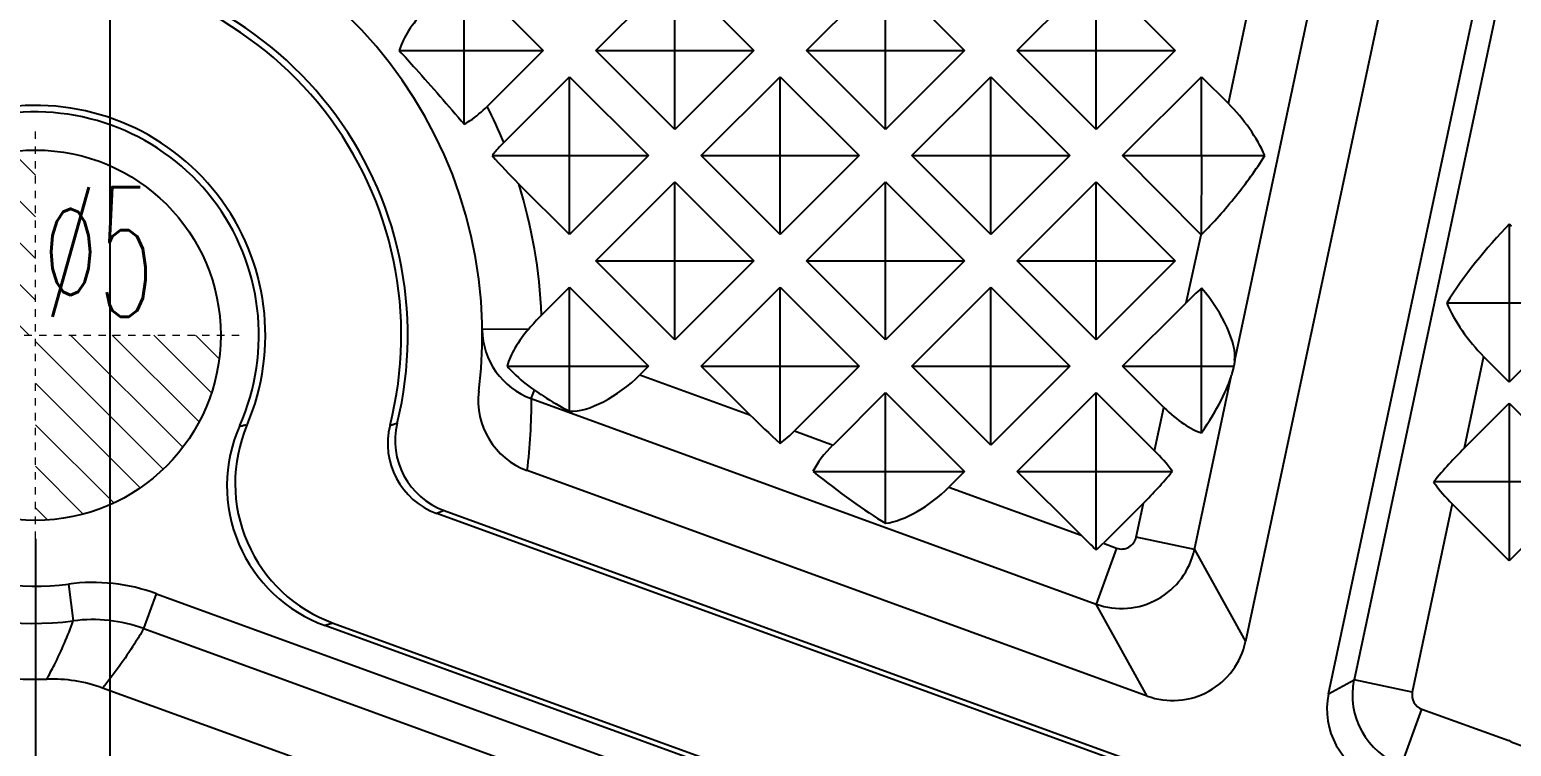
# Model space of a CAD drawing. Header units: millimetres. Extents: x 2089 to 2530, y 1631 to 2074.
# Drawn here: x 2203 to 2222.99, y 1807.4 to 1817.08 of the extents above; entities that cross this region are included whole.
import ezdxf

# ---------------------------------------------------------------- set-up
doc = ezdxf.new("R2010")
doc.units = ezdxf.units.MM
doc.linetypes.add('CENTER', pattern=[0.6, 0.375, -0.075, 0.075, -0.075])
doc.layers.add('epin', color=13, linetype='Continuous', lineweight=9)
doc.styles.get("Standard").update_dxf_attribs({"font": 'arial.ttf'})
doc.styles.add('TXT05', font='txt.shx', dxfattribs={"width": 0.5, "bigfont": 'gbcbig.shx'})
doc.dimstyles.new('副本 ISO-25-1', dxfattribs={"dimtxt": 5, "dimasz": 5, "dimexe": 0, "dimexo": 0, "dimgap": 0, "dimtad": 1, "dimtxsty": 'Standard', "dimcen": 0, "dimclrd": 4, "dimclre": 4, "dimclrt": 6, "dimazin": 0, "dimtfac": 1, "dimtofl": 0, "dimtmove": 0, "dimatfit": 3, "dimfxl": 0, "dimarcsym": 0})

# ---------------------------------------------------------------- blocks, each defined once
blk = doc.blocks.new('epin_ejp_5')
at = {"layer": 'epin'}
h = blk.add_hatch(dxfattribs=at)
h.set_pattern_fill('_ANSI31', color=123, scale=0.125, angle=90, style=0)
h.set_pattern_definition([(135, (997.232, -920.25403), (-0.280633, -0.280633), [])])
h.paths.add_polyline_path([(0, 2.5, 0.414214), (-2.5, 0), (0, 0)])
h.paths.add_polyline_path([(2.5, 0), (0, 0), (0, -2.5, 0.414214)])
at = {"layer": 'epin', "color": 1, "linetype": 'CENTER', "ltscale": 0.155494}
for p, q in [((0, -2.75), (0, 2.75)), ((-2.75, 0), (2.75, 0))]:
    blk.add_line(p, q, dxfattribs=at)
at = {"layer": 'epin'}
blk.add_circle((0, 0), 2.5, dxfattribs=at)
at = {"layer": 'epin', "color": 6, "style": 'TXT05', "width": 0.5}
blk.add_text('%%c5', height=1.75, dxfattribs=at).set_placement((0.1, 0.25))
blk = doc.blocks.new('*D134')
at = {"color": 4, "linetype": 'Continuous', "lineweight": -2, "transparency": 16777216}
blk.add_line((2201.587, 1812.953), (2131.852, 1812.953), dxfattribs=at)
at = {"layer": 'Defpoints', "color": 0, "transparency": 16777216}
for p in [(2248.301, 1863.577), (2148.673, 1812.953), (2201.587, 1812.953)]:
    blk.add_point(p, dxfattribs=at)
at = {"color": 6, "transparency": 16777216, "insert": (2140.262, 1815.957), "char_height": 5, "attachment_point": 5}
blk.add_mtext('50,62', dxfattribs=at)
blk = doc.blocks.new('*D135')
at = {"color": 4, "linetype": 'Continuous', "lineweight": -2, "transparency": 16777216}
blk.add_line((2204.857, 1800.174), (2135.679, 1800.174), dxfattribs=at)
at = {"layer": 'Defpoints', "color": 0, "transparency": 16777216}
for p in [(2248.301, 1863.577), (2148.673, 1800.174), (2204.857, 1800.174)]:
    blk.add_point(p, dxfattribs=at)
at = {"color": 6, "transparency": 16777216, "insert": (2142.176, 1803.179), "char_height": 5, "attachment_point": 5}
blk.add_mtext('63,4', dxfattribs=at)
blk = doc.blocks.new('*D136')
at = {"color": 4, "linetype": 'Continuous', "lineweight": -2, "transparency": 16777216}
blk.add_line((2221.069, 1791.129), (2131.804, 1791.129), dxfattribs=at)
at = {"layer": 'Defpoints', "color": 0, "transparency": 16777216}
for p in [(2248.301, 1863.577), (2148.673, 1791.129), (2221.069, 1791.129)]:
    blk.add_point(p, dxfattribs=at)
at = {"color": 6, "transparency": 16777216, "insert": (2140.239, 1794.134), "char_height": 5, "attachment_point": 5}
blk.add_mtext('72,45', dxfattribs=at)
blk = doc.blocks.new('*D137')
at = {"color": 4, "linetype": 'Continuous', "lineweight": -2, "transparency": 16777216}
blk.add_line((2229.006, 1764.577), (2141.5, 1764.577), dxfattribs=at)
at = {"layer": 'Defpoints', "color": 0, "transparency": 16777216}
for p in [(2248.301, 1863.577), (2148.673, 1764.577), (2229.006, 1764.577)]:
    blk.add_point(p, dxfattribs=at)
at = {"color": 6, "transparency": 16777216, "insert": (2145.087, 1767.13), "char_height": 5, "attachment_point": 5}
blk.add_mtext('99', dxfattribs=at)
blk = doc.blocks.new('*D138')
at = {"color": 4, "linetype": 'Continuous', "lineweight": -2, "transparency": 16777216}
blk.add_line((2185.311, 1749.577), (2138.117, 1749.577), dxfattribs=at)
at = {"layer": 'Defpoints', "color": 0, "transparency": 16777216}
for p in [(2248.301, 1863.577), (2148.673, 1749.577), (2185.311, 1749.577)]:
    blk.add_point(p, dxfattribs=at)
at = {"color": 6, "transparency": 16777216, "insert": (2143.395, 1752.087), "char_height": 5, "attachment_point": 5}
blk.add_mtext('114', dxfattribs=at)
blk = doc.blocks.new('*D139')
at = {"color": 4, "linetype": 'Continuous', "lineweight": -2, "transparency": 16777216}
blk.add_line((2177.261, 1733.577), (2138.114, 1733.577), dxfattribs=at)
at = {"layer": 'Defpoints', "color": 0, "transparency": 16777216}
for p in [(2248.301, 1863.577), (2148.673, 1733.577), (2177.261, 1733.577)]:
    blk.add_point(p, dxfattribs=at)
at = {"color": 6, "transparency": 16777216, "insert": (2143.393, 1736.132), "char_height": 5, "attachment_point": 5}
blk.add_mtext('130', dxfattribs=at)
blk = doc.blocks.new('*D97')
at = {"color": 4, "linetype": 'Continuous', "lineweight": -2, "transparency": 16777216}
blk.add_line((2178.301, 1726.977), (2178.301, 1701.714), dxfattribs=at)
at = {"layer": 'Defpoints', "color": 0, "transparency": 16777216}
for p in [(2248.301, 1863.577), (2178.301, 1726.977), (2178.301, 1708.819)]:
    blk.add_point(p, dxfattribs=at)
at = {"color": 6, "transparency": 16777216, "insert": (2175.748, 1705.267), "char_height": 5, "attachment_point": 5, "rotation": 90}
blk.add_mtext('70', dxfattribs=at)
blk = doc.blocks.new('*D140')
at = {"color": 4, "linetype": 'Continuous', "lineweight": -2, "transparency": 16777216}
for p, q in [((2203.076, 1810.203), (2203.076, 1728.819)), ((2203.076, 1728.819), (2193.731, 1718.819)), ((2193.731, 1718.819), (2193.731, 1691.745))]:
    blk.add_line(p, q, dxfattribs=at)
at = {"layer": 'Defpoints', "color": 0, "transparency": 16777216}
for p in [(2248.301, 1863.577), (2203.076, 1810.203), (2193.731, 1708.819)]:
    blk.add_point(p, dxfattribs=at)
at = {"color": 6, "transparency": 16777216, "insert": (2190.727, 1700.282), "char_height": 5, "attachment_point": 5, "rotation": 90}
blk.add_mtext('45,23', dxfattribs=at)
blk = doc.blocks.new('*D141')
at = {"color": 4, "linetype": 'Continuous', "lineweight": -2, "transparency": 16777216}
for p, q in [((2206.091, 1798.333), (2206.091, 1728.819)), ((2206.091, 1728.819), (2212.255, 1718.819)), ((2212.255, 1718.819), (2212.255, 1692.71))]:
    blk.add_line(p, q, dxfattribs=at)
at = {"layer": 'Defpoints', "color": 0, "transparency": 16777216}
for p in [(2248.301, 1863.577), (2206.091, 1798.333), (2212.255, 1708.819)]:
    blk.add_point(p, dxfattribs=at)
at = {"color": 6, "transparency": 16777216, "insert": (2209.25, 1700.765), "char_height": 5, "attachment_point": 5, "rotation": 90}
blk.add_mtext('42,21', dxfattribs=at)
blk = doc.blocks.new('*D142')
at = {"color": 4, "linetype": 'Continuous', "lineweight": -2, "transparency": 16777216}
blk.add_line((2223.176, 1789.231), (2223.176, 1691.861), dxfattribs=at)
at = {"layer": 'Defpoints', "color": 0, "transparency": 16777216}
for p in [(2248.301, 1863.577), (2223.176, 1789.231), (2223.176, 1708.819)]:
    blk.add_point(p, dxfattribs=at)
at = {"color": 6, "transparency": 16777216, "insert": (2220.171, 1700.34), "char_height": 5, "attachment_point": 5, "rotation": 90}
blk.add_mtext('25,13', dxfattribs=at)
blk = doc.blocks.new('*D144')
at = {"color": 4, "linetype": 'Continuous', "lineweight": -2, "transparency": 16777216}
blk.add_line((2204.081, 1857.438), (2204.081, 1691.796), dxfattribs=at)
at = {"layer": 'Defpoints', "color": 0, "transparency": 16777216}
for p in [(2248.301, 1863.577), (2204.081, 1857.438), (2204.081, 1708.819)]:
    blk.add_point(p, dxfattribs=at)
at = {"color": 6, "transparency": 16777216, "insert": (2201.076, 1700.308), "char_height": 5, "attachment_point": 5, "rotation": 90}
blk.add_mtext('44,22', dxfattribs=at)
blk = doc.blocks.new('*D145')
at = {"color": 4, "linetype": 'Continuous', "lineweight": -2, "transparency": 16777216}
blk.add_line((2228.914, 1859.327), (2228.914, 1692.407), dxfattribs=at)
at = {"layer": 'Defpoints', "color": 0, "transparency": 16777216}
for p in [(2248.301, 1863.577), (2228.914, 1859.327), (2228.914, 1708.819)]:
    blk.add_point(p, dxfattribs=at)
at = {"color": 6, "transparency": 16777216, "insert": (2225.91, 1700.613), "char_height": 5, "attachment_point": 5, "rotation": 90}
blk.add_mtext('19,39', dxfattribs=at)

msp = doc.modelspace()

# ---------------------------------------------------------------- linework, layer by layer
at = {"color": 7, "linetype": 'Continuous'}
for p, q in [((2224.409, 1832.369), (2219.402, 1808.816)), ((2225.998, 1832.44), (2220.867, 1808.3)), ((2220.524, 1808.11), (2225.626, 1832.111)), ((2219.257, 1812.611), (2221.355, 1822.484)), ((2219.173, 1816.082), (2219.56, 1817.904)), ((2208.862, 1815.802), (2208.862, 1817.865)), ((2208.862, 1817.865), (2209.928, 1816.799)), ((2210.639, 1816.799), (2211.705, 1817.865)), ((2211.705, 1815.733), (2211.705, 1817.865)), ((2211.705, 1817.865), (2212.77, 1816.799)), ((2213.481, 1816.799), (2214.547, 1817.865)), ((2214.547, 1815.733), (2214.547, 1817.865)), ((2214.547, 1817.865), (2215.613, 1816.799)), ((2216.324, 1816.799), (2217.39, 1817.865)), ((2217.39, 1815.733), (2217.39, 1817.865)), ((2217.39, 1817.865), (2218.456, 1816.799)), ((2207.984, 1816.799), (2209.928, 1816.799)), ((2209.928, 1816.799), (2209.171, 1816.043)), ((2211.705, 1815.733), (2210.639, 1816.799)), ((2210.639, 1816.799), (2212.77, 1816.799)), ((2212.77, 1816.799), (2211.705, 1815.733)), ((2214.547, 1815.733), (2213.481, 1816.799)), ((2213.481, 1816.799), (2215.613, 1816.799)), ((2215.613, 1816.799), (2214.547, 1815.733)), ((2217.39, 1815.733), (2216.324, 1816.799)), ((2216.324, 1816.799), (2218.456, 1816.799)), ((2218.456, 1816.799), (2217.39, 1815.733)), ((2209.395, 1815.555), (2210.283, 1816.444)), ((2210.283, 1814.312), (2210.283, 1816.444)), ((2210.283, 1816.444), (2211.349, 1815.378)), ((2212.06, 1815.378), (2213.126, 1816.444)), ((2213.126, 1814.312), (2213.126, 1816.444)), ((2213.126, 1816.444), (2214.192, 1815.378)), ((2214.902, 1815.378), (2215.968, 1816.444)), ((2215.968, 1814.312), (2215.968, 1816.444)), ((2215.968, 1816.444), (2217.034, 1815.378)), ((2217.745, 1815.378), (2218.811, 1816.444)), ((2218.811, 1815.378), (2218.811, 1816.444)), ((2218.811, 1816.444), (2219.173, 1816.082)), ((2209.237, 1815.378), (2211.349, 1815.378)), ((2211.349, 1815.378), (2210.283, 1814.312)), ((2213.126, 1814.312), (2212.06, 1815.378)), ((2212.06, 1815.378), (2214.192, 1815.378)), ((2214.192, 1815.378), (2213.126, 1814.312)), ((2215.968, 1814.312), (2214.902, 1815.378)), ((2214.902, 1815.378), (2217.034, 1815.378)), ((2217.034, 1815.378), (2215.968, 1814.312)), ((2218.804, 1814.31), (2217.745, 1815.378)), ((2217.745, 1815.378), (2219.664, 1815.378)), ((2218.811, 1815.378), (2218.806, 1814.308)), ((2210.283, 1814.312), (2209.596, 1814.999)), ((2210.639, 1813.956), (2211.705, 1815.022)), ((2211.705, 1812.891), (2211.705, 1815.022)), ((2211.705, 1815.022), (2212.77, 1813.956)), ((2213.481, 1813.956), (2214.547, 1815.022)), ((2214.547, 1812.891), (2214.547, 1815.022)), ((2214.547, 1815.022), (2215.613, 1813.956)), ((2216.324, 1813.956), (2217.39, 1815.022)), ((2217.39, 1812.891), (2217.39, 1815.022)), ((2217.39, 1815.022), (2218.456, 1813.956)), ((2218.601, 1813.392), (2218.804, 1814.31)), ((2222.962, 1814.453), (2222.962, 1812.321)), ((2211.705, 1812.891), (2210.639, 1813.956)), ((2210.639, 1813.956), (2212.77, 1813.956)), ((2212.77, 1813.956), (2211.705, 1812.891)), ((2214.547, 1812.891), (2213.481, 1813.956)), ((2213.481, 1813.956), (2215.613, 1813.956)), ((2215.613, 1813.956), (2214.547, 1812.891)), ((2217.39, 1812.891), (2216.324, 1813.956)), ((2216.324, 1813.956), (2218.456, 1813.956)), ((2218.456, 1813.956), (2217.39, 1812.891)), ((2209.904, 1813.222), (2210.283, 1813.601)), ((2210.283, 1811.925), (2210.283, 1813.601)), ((2210.283, 1813.601), (2211.349, 1812.535)), ((2212.06, 1812.535), (2213.126, 1813.601)), ((2213.126, 1811.492), (2213.126, 1813.601)), ((2213.126, 1813.601), (2214.192, 1812.535)), ((2214.902, 1812.535), (2215.968, 1813.601)), ((2215.968, 1811.469), (2215.968, 1813.601)), ((2215.968, 1813.601), (2217.034, 1812.535)), ((2218.811, 1811.637), (2218.811, 1813.589)), ((2217.745, 1812.535), (2218.601, 1813.392)), ((2224.028, 1813.387), (2222.118, 1813.387)), ((2224.028, 1813.387), (2222.962, 1812.321)), ((2209.732, 1813.036), (2209.105, 1813.028)), ((2209.44, 1812.535), (2211.349, 1812.535)), ((2211.349, 1812.535), (2211.233, 1812.419)), ((2212.717, 1811.878), (2212.06, 1812.535)), ((2212.06, 1812.535), (2214.192, 1812.535)), ((2214.192, 1812.535), (2213.317, 1811.66)), ((2215.968, 1811.469), (2214.902, 1812.535)), ((2214.902, 1812.535), (2217.034, 1812.535)), ((2217.034, 1812.535), (2215.968, 1811.469)), ((2218.301, 1811.979), (2217.745, 1812.535)), ((2217.745, 1812.535), (2219.246, 1812.535)), ((2219.246, 1812.535), (2219.215, 1812.417)), ((2219.257, 1812.611), (2219.246, 1812.535)), ((2222.616, 1812.667), (2222.353, 1811.428)), ((2222.962, 1812.321), (2222.616, 1812.667)), ((2211.233, 1812.419), (2212.717, 1811.878)), ((2218.714, 1810.058), (2219.215, 1812.417)), ((2209.767, 1812.097), (2209.808, 1812.211)), ((2209.767, 1812.097), (2217.388, 1809.323)), ((2213.838, 1811.47), (2214.547, 1812.18)), ((2214.547, 1810.413), (2214.547, 1812.18)), ((2214.547, 1812.18), (2215.613, 1811.114)), ((2216.324, 1811.114), (2217.39, 1812.18)), ((2217.39, 1810.054), (2217.39, 1812.18)), ((2217.39, 1812.18), (2218.177, 1811.393)), ((2218.177, 1811.393), (2218.301, 1811.979)), ((2222.353, 1811.428), (2222.962, 1812.037)), ((2222.962, 1812.037), (2222.962, 1809.905)), ((2222.962, 1812.037), (2224.028, 1810.971)), ((2213.317, 1811.66), (2213.838, 1811.47)), ((2218.077, 1808.081), (2209.712, 1811.126)), ((2213.568, 1811.114), (2215.613, 1811.114)), ((2215.613, 1811.114), (2215.401, 1810.901)), ((2217.186, 1810.252), (2216.324, 1811.114)), ((2216.324, 1811.114), (2218.417, 1811.114)), ((2215.401, 1810.901), (2217.186, 1810.252)), ((2224.028, 1810.971), (2221.94, 1810.971)), ((2224.028, 1810.971), (2222.962, 1809.905)), ((2218.026, 1810.684), (2217.485, 1810.143)), ((2217.928, 1810.225), (2218.026, 1810.684)), ((2222.193, 1810.675), (2221.653, 1808.133)), ((2222.962, 1809.905), (2222.193, 1810.675)), ((2208.591, 1810.585), (2208.491, 1810.547)), ((2244.179, 1797.557), (2208.491, 1810.547)), ((2208.591, 1810.585), (2244.179, 1797.632)), ((2217.663, 1810.078), (2217.388, 1809.323)), ((2217.485, 1810.143), (2217.663, 1810.078)), ((2218.714, 1810.058), (2217.928, 1810.225)), ((2218.714, 1810.058), (2219.402, 1808.816)), ((2203.521, 1809.593), (2203.587, 1809.095)), ((2204.538, 1808.992), (2204.71, 1809.463)), ((2204.71, 1809.463), (2243.793, 1795.238)), ((2218.077, 1808.081), (2217.388, 1809.323)), ((2204.538, 1808.992), (2243.621, 1794.767)), ((2207.093, 1809.066), (2206.983, 1809.031)), ((2244.179, 1795.493), (2206.983, 1809.031)), ((2207.094, 1809.066), (2244.179, 1795.568)), ((2220.524, 1808.11), (2220.867, 1808.3)), ((2221.653, 1808.133), (2220.867, 1808.3)), ((2207.073, 1807.064), (2203.983, 1808.189)), ((2221.506, 1807.148), (2221.78, 1807.902)), ((2221.78, 1807.902), (2222.955, 1807.479)), ((2222.989, 1807.463), (2222.955, 1807.479)), ((2222.989, 1807.463), (2223.158, 1807.401))]:
    msp.add_line(p, q, dxfattribs=at)
msp.add_circle((2203.076, 1812.953), 2.5, dxfattribs=at)
for centre, radius, start, end in [((2203.076, 1812.953), 6.03, 352.8034, 82.3707), ((2203.076, 1812.953), 4.937, 345.7513, 90.0861), ((2203.076, 1812.953), 5.025, 346.3364, 89.4495), ((2203.076, 1812.953), 3.015, 336.1117, 99.0219), ((2203.076, 1812.953), 3.103, 336.9592, 98.3406), ((2203.076, 1812.953), 6.834, 22.3862, 26.8812), ((2203.076, 1812.953), 3.891, 146.5946, 277.5515), ((2203.076, 1812.953), 6.834, 2.263, 17.4225), ((2203.076, 1812.953), 3.389, 146.5943, 277.5496), ((2221.402, 1812.837), 2.246, 44.997, 45.9933), ((2210.109, 1813.041), 1.004, 180.7206, 250.0554), ((2210.056, 1812.071), 1.006, 172.7719, 249.9616), ((2202.763, 1812.009), 7.005, 352.7597, 0.7252), ((2207.669, 1810.919), 2.008, 156.1171, 250.0383), ((2207.779, 1810.953), 2.008, 156.9808, 250.0413), ((2208.834, 1811.49), 1.004, 165.7529, 250.023), ((2208.934, 1811.529), 1.004, 166.3446, 250.0258), ((2217.732, 1810.267), 0.201, 249.9646, 348.0348), ((2217.73, 1810.269), 1.006, 250.1218, 347.8782), ((2203.851, 1807.103), 2.511, 70.0021, 97.5546), ((2203.851, 1807.096), 2.017, 70.063, 97.5139), ((2218.421, 1809.024), 1.004, 249.9749, 348.0251), ((2203.076, 1812.953), 4.646, 250.9724, 271.895), ((2221.851, 1808.092), 1.006, 168.0848, 249.9153), ((2221.506, 1807.901), 1.004, 167.9861, 250.0139)]:
    msp.add_arc(centre, radius, start, end, dxfattribs=at)
for centre, major_axis, ratio, start_param, end_param in [((2219.073, 1815.613), (-0.614, 0.79), 0.38526, -2.150908, -1.256754), ((2222.852, 1813.774), (1.016, 1.248), 0.229311, 1.191205, 2.065084), ((2218.448, 1812.67), (1.016, 1.248), 0.229311, 0.944884, 1.150219), ((2218.575, 1813.268), (-0.614, 0.79), 0.38526, -2.783917, -1.462089), ((2222.716, 1813.136), (-0.614, 0.79), 0.385261, 0.969974, 1.884839), ((2210.816, 1812.57), (0.713, 0.568), 0.429352, -2.68599, -1.314225), ((2218.179, 1811.406), (1.016, 1.248), 0.229311, -1.203571, -0.464211), ((2213.611, 1811.553), (1.598, -1.356), 0.174176, -2.010542, -1.728894), ((2218.401, 1812.448), (-0.614, 0.79), 0.38526, -4.398347, -3.610544), ((2212.9, 1811.812), (0.713, 0.568), 0.429352, -1.595873, -1.314225), ((2214.254, 1811.319), (0.713, 0.568), 0.429352, 1.827367, 2.3875), ((2218.077, 1810.924), (-0.614, 0.79), 0.38526, -1.629539, -1.256754), ((2222.2, 1810.706), (1.016, 1.248), 0.229311, 1.150219, 1.544724), ((2213.611, 1811.553), (1.598, -1.356), 0.174176, -1.450409, -0.805504), ((2218.179, 1811.406), (1.016, 1.248), 0.229311, -1.991374, -1.618588), ((2214.984, 1811.053), (0.713, 0.568), 0.429352, -2.519263, -1.314225), ((2222.293, 1811.143), (-0.614, 0.79), 0.385261, 1.490334, 1.884839), ((2218.08, 1809.926), (1.598, -1.356), 0.174176, -2.010542, -1.865563), ((2217.068, 1810.295), (0.713, 0.568), 0.429352, -1.459204, -1.314225)]:
    msp.add_ellipse(centre, major_axis=major_axis, ratio=ratio, start_param=start_param, end_param=end_param, dxfattribs=at)
for points, knots in [([(2208.325, 1817.328), (2208.245, 1817.248), (2208.11, 1817.083), (2208.014, 1816.892), (2207.984, 1816.799)], [0, 0, 0, 0, 0.53933, 1, 1, 1, 1]), ([(2207.984, 1816.799), (2208.059, 1816.717), (2208.356, 1816.389), (2208.644, 1816.052), (2208.862, 1815.802)], [0, 0, 0, 0, 0.250761, 1, 1, 1, 1]), ([(2208.862, 1815.802), (2208.889, 1815.817), (2209, 1815.886), (2209.101, 1815.972), (2209.171, 1816.043)], [0, 0, 0, 0, 0.236318, 1, 1, 1, 1]), ([(2209.395, 1815.555), (2209.353, 1815.513), (2209.299, 1815.455), (2209.25, 1815.393), (2209.237, 1815.378)], [0, 0, 0, 0, 0.752917, 1, 1, 1, 1]), ([(2218.806, 1814.308), (2218.971, 1814.474), (2219.275, 1814.817), (2219.544, 1815.189), (2219.664, 1815.378)], [0, 0, 0, 0, 0.510665, 1, 1, 1, 1]), ([(2195.791, 1813.146), (2195.762, 1812.082), (2195.784, 1810.016), (2196.065, 1807.001), (2196.578, 1804.174), (2197.304, 1801.509), (2198.244, 1798.978), (2199.404, 1796.565), (2200.789, 1794.249), (2202.414, 1792.008), (2204.311, 1789.826), (2206.508, 1787.703), (2209.038, 1785.637), (2211.945, 1783.632), (2215.277, 1781.704), (2217.682, 1780.548), (2218.96, 1779.987)], [0, 0, 0, 0, 0.074483, 0.143888, 0.209493, 0.272259, 0.333279, 0.393735, 0.454748, 0.51768, 0.583542, 0.653648, 0.729034, 0.81102, 0.90087, 1, 1, 1, 1]), ([(2196.795, 1813.114), (2196.749, 1811.363), (2196.877, 1807.85), (2197.88, 1802.675), (2199.778, 1797.756), (2202.562, 1793.28), (2206.075, 1789.35), (2211.493, 1784.873), (2216.152, 1782.317), (2219.364, 1780.907)], [0, 0, 0, 0, 0.125137, 0.250032, 0.374735, 0.499474, 0.624373, 0.749507, 1, 1, 1, 1]), ([(2209.732, 1813.036), (2209.663, 1812.956), (2209.547, 1812.8), (2209.462, 1812.621), (2209.44, 1812.535)], [0, 0, 0, 0, 0.542656, 1, 1, 1, 1]), ([(2209.44, 1812.535), (2209.468, 1812.504), (2209.581, 1812.386), (2209.707, 1812.279), (2209.808, 1812.211)], [0, 0, 0, 0, 0.254148, 1, 1, 1, 1]), ([(2209.808, 1812.211), (2209.848, 1812.185), (2210.002, 1812.083), (2210.161, 1811.988), (2210.283, 1811.925)], [0, 0, 0, 0, 0.257581, 1, 1, 1, 1]), ([(2205.833, 1811.732), (2205.84, 1811.732), (2205.854, 1811.727), (2205.876, 1811.732), (2205.894, 1811.741), (2205.914, 1811.741), (2205.925, 1811.738), (2205.931, 1811.739)], [0, 0, 0, 0, 0.228107, 0.424174, 0.647872, 0.828025, 1, 1, 1, 1]), ([(2207.861, 1811.737), (2207.869, 1811.74), (2207.89, 1811.743), (2207.921, 1811.758), (2207.947, 1811.762), (2207.959, 1811.766)], [0, 0, 0, 0, 0.242058, 0.632672, 1, 1, 1, 1]), ([(2203.229, 1808.309), (2203.265, 1808.373), (2203.4, 1808.627), (2203.514, 1808.893), (2203.587, 1809.095)], [0, 0, 0, 0, 0.253642, 1, 1, 1, 1]), ([(2204.538, 1808.992), (2204.498, 1808.922), (2204.327, 1808.645), (2204.137, 1808.379), (2203.983, 1808.189)], [0, 0, 0, 0, 0.246761, 1, 1, 1, 1]), ([(2221.653, 1808.133), (2221.645, 1808.087), (2221.658, 1807.985), (2221.738, 1807.922), (2221.78, 1807.902)], [0, 0, 0, 0, 0.499869, 1, 1, 1, 1])]:
    msp.add_open_spline(points, degree=3, knots=knots, dxfattribs=at)
for points in [[(2209.237, 1815.378), (2209.354, 1815.249), (2209.473, 1815.122), (2209.596, 1814.999)], [(2209.904, 1813.222), (2209.845, 1813.163), (2209.787, 1813.1), (2209.732, 1813.036)], [(2203.983, 1808.189), (2203.744, 1808.276), (2203.484, 1808.317), (2203.229, 1808.309)]]:
    msp.add_open_spline(points, degree=3, dxfattribs=at)

# ---------------------------------------------------------------- block references
at = {"layer": 'epin'}
msp.add_blockref('epin_ejp_5', (2203.076, 1812.953), dxfattribs=at)

# ---------------------------------------------------------------- dimensions: what is measured, and where the dimension line sits
for feature_location, offset, dtype, origin, picture, middle in [((2221.069, 1791.129), (-72.396, 0), 0, (2248.301, 1863.577), '*D136', (2140.239, 1794.134)), ((2201.587, 1812.953), (-52.914, 0), 0, (2248.301, 1863.577), '*D134', (2140.262, 1815.957)), ((2204.857, 1800.174), (-56.184, 0), 0, (2248.301, 1863.577), '*D135', (2142.176, 1803.179)), ((2177.261, 1733.577), (-28.588, 0), 0, (2248.301, 1863.577), '*D139', (2143.393, 1736.132)), ((2185.311, 1749.577), (-36.638, 0), 0, (2248.301, 1863.577), '*D138', (2143.395, 1752.087)), ((2229.006, 1764.577), (-80.333, 0), 0, (2248.301, 1863.577), '*D137', (2145.087, 1767.13)), ((2178.301, 1726.977), (0, -18.158), 1, (2248.301, 1863.577), '*D97', (2175.748, 1705.267)), ((2203.075791177, 1810.202559318), (-9.344438109, -101.383696211), 1, (2248.300791177, 1863.576959318), '*D140', (2190.726578171, 1700.282028183)), ((2204.081, 1857.438), (0, -148.619), 1, (2248.301, 1863.577), '*D144', (2201.076, 1700.308)), ((2206.091, 1798.333), (6.164, -89.514), 1, (2248.301, 1863.577), '*D141', (2209.25, 1700.765)), ((2223.175791171, 1789.230991191), (0, -80.412128084), 1, (2248.300791177, 1863.576959318), '*D142', (2220.171016274, 1700.340009083)), ((2228.914, 1859.327), (0, -150.508), 1, (2248.301, 1863.577), '*D145', (2225.91, 1700.613))]:
    dim = msp.add_ordinate_dim(feature_location=feature_location, offset=offset, dtype=dtype, origin=origin, dimstyle='副本 ISO-25-1', override={"dimfxl": 1.25, "dimarcsym": 1})
    dim.commit()
    dim.dimension.update_dxf_attribs({"geometry": picture, "text_midpoint": middle})

doc.saveas('drawing.dxf')
